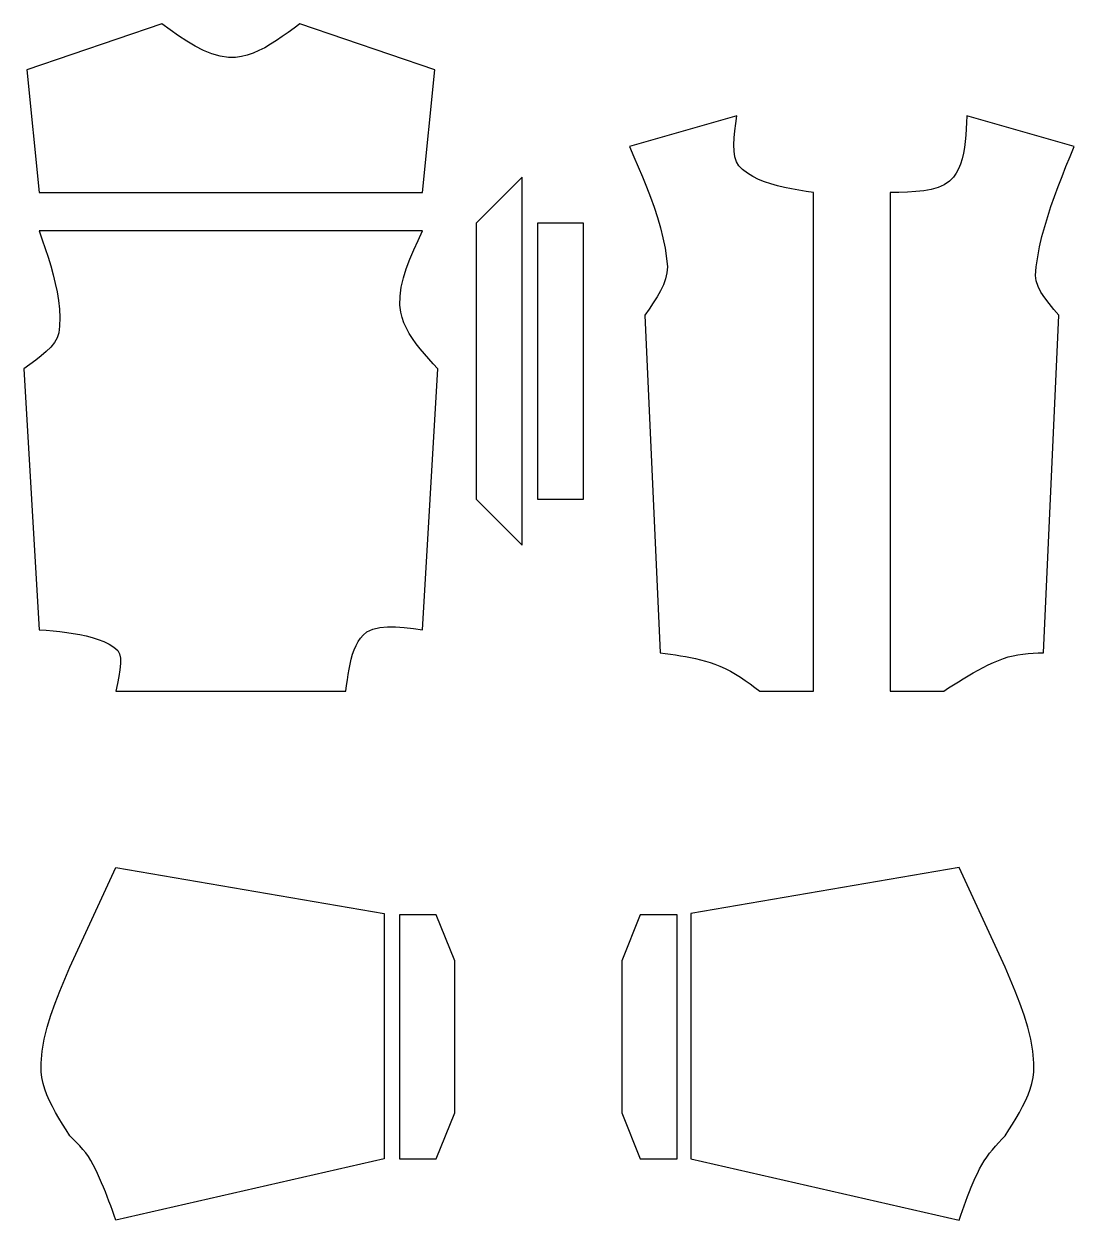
# Model space of a CAD drawing. Extents: x -0.86 to 3.52, y -2.37 to 2.62.
import ezdxf

# ---------------------------------------------------------------- set-up
doc = ezdxf.new("R2010")
doc.units = 0

msp = doc.modelspace()

# ---------------------------------------------------------------- linework, layer by layer
at = {"layer": '1', "color": 7, "linetype": 'CONTINUOUS'}
for p, q in [((2.112, 2.24), (1.664, 2.112)), ((2.432, -0.16), (2.432, 1.92)), ((1.728, 1.408), (1.792, 0)), ((2.208, -0.16), (2.432, -0.16))]:
    msp.add_line(p, q, dxfattribs=at)
at = {"layer": '1', "linetype": 'CONTINUOUS'}
for points in [[(2.432, 1.92, 0), (2.401265, 1.924902, 0), (2.370722, 1.929995, 0), (2.340562, 1.935471, 0), (2.310975, 1.94152, 0), (2.282153, 1.948335, 0), (2.254287, 1.956106, 0), (2.22757, 1.965024, 0), (2.202191, 1.975282, 0), (2.178342, 1.987069, 0), (2.156215, 2.000578, 0), (2.136, 2.016, 0), (2.12, 2.032, 0), (2.110141, 2.049141, 0), (2.103826, 2.069826, 0), (2.100548, 2.093548, 0), (2.099801, 2.119801, 0), (2.101079, 2.148079, 0), (2.103876, 2.177876, 0), (2.107685, 2.208685, 0), (2.112, 2.24, 0)], [(1.664, 2.112, 0), (1.682386, 2.069916, 0), (1.700558, 2.027813, 0), (1.718303, 1.98567, 0), (1.735406, 1.94347, 0), (1.751653, 1.901192, 0), (1.766832, 1.858816, 0), (1.780727, 1.816324, 0), (1.793125, 1.773696, 0), (1.803813, 1.730912, 0), (1.812576, 1.687953, 0), (1.8192, 1.6448, 0), (1.8224, 1.6096, 0), (1.820505, 1.5853, 0), (1.814647, 1.560641, 0), (1.805394, 1.535672, 0), (1.793311, 1.510446, 0), (1.778964, 1.485015, 0), (1.762919, 1.459429, 0), (1.745743, 1.43374, 0), (1.728, 1.408, 0)], [(1.792, 0, 0), (1.813313, -0.003031, 0), (1.8346, -0.006128, 0), (1.855836, -0.009359, 0), (1.876994, -0.012789, 0), (1.898051, -0.016486, 0), (1.918979, -0.020517, 0), (1.939753, -0.024947, 0), (1.960348, -0.029844, 0), (1.980738, -0.035274, 0), (2.000897, -0.041304, 0), (2.0208, -0.048, 0), (2.0416, -0.056, 0), (2.063587, -0.065913, 0), (2.0851, -0.077061, 0), (2.106205, -0.089267, 0), (2.126971, -0.102355, 0), (2.147466, -0.116149, 0), (2.167757, -0.130472, 0), (2.187912, -0.145148, 0), (2.208, -0.16, 0)]]:
    msp.add_polyline3d(points, dxfattribs=at)
at = {"layer": '10', "color": 7, "linetype": 'CONTINUOUS'}
for p, q in [((1.216, 1.984), (1.024, 1.792)), ((1.216, 1.792), (1.216, 1.984)), ((1.024, 1.792), (1.024, 0.64)), ((1.216, 1.408), (1.216, 1.792)), ((1.216, 1.024), (1.216, 1.408)), ((1.216, 0.64), (1.216, 1.024)), ((1.024, 0.64), (1.216, 0.448)), ((1.216, 0.448), (1.216, 0.64))]:
    msp.add_line(p, q, dxfattribs=at)
at = {"layer": '2', "color": 7, "linetype": 'CONTINUOUS'}
for p, q in [((3.52, 2.112), (3.072, 2.24)), ((2.752, 1.92), (2.752, -0.16)), ((3.392, 0), (3.456, 1.408)), ((2.752, -0.16), (2.976, -0.16))]:
    msp.add_line(p, q, dxfattribs=at)
at = {"layer": '2', "linetype": 'CONTINUOUS'}
for points in [[(3.072, 2.24, 0), (3.070735, 2.212902, 0), (3.069278, 2.185995, 0), (3.067438, 2.159471, 0), (3.065025, 2.13352, 0), (3.061847, 2.108335, 0), (3.057713, 2.084106, 0), (3.05243, 2.061024, 0), (3.045809, 2.039282, 0), (3.037658, 2.019069, 0), (3.027785, 2.000578, 0), (3.016, 1.984, 0), (3, 1.968, 0), (2.977859, 1.953141, 0), (2.952174, 1.941826, 0), (2.923452, 1.933548, 0), (2.892199, 1.927801, 0), (2.858921, 1.924079, 0), (2.824124, 1.921876, 0), (2.788315, 1.920685, 0), (2.752, 1.92, 0)], [(3.456, 1.408, 0), (3.435349, 1.432381, 0), (3.415537, 1.456686, 0), (3.397402, 1.480839, 0), (3.381783, 1.504763, 0), (3.369517, 1.528382, 0), (3.361443, 1.551619, 0), (3.3584, 1.5744, 0), (3.3616, 1.6096, 0), (3.368038, 1.652081, 0), (3.37624, 1.694402, 0), (3.386046, 1.736578, 0), (3.397295, 1.778622, 0), (3.409827, 1.820549, 0), (3.423481, 1.862374, 0), (3.438098, 1.904112, 0), (3.453516, 1.945777, 0), (3.469576, 1.987384, 0), (3.486117, 2.028947, 0), (3.502978, 2.070481, 0), (3.52, 2.112, 0)], [(2.976, -0.16, 0), (2.996287, -0.147031, 0), (3.0166, -0.134128, 0), (3.036964, -0.121359, 0), (3.057406, -0.108789, 0), (3.077949, -0.096486, 0), (3.098621, -0.084517, 0), (3.119447, -0.072947, 0), (3.140452, -0.061844, 0), (3.161662, -0.051274, 0), (3.183103, -0.041304, 0), (3.2048, -0.032, 0), (3.2256, -0.024, 0), (3.245213, -0.017913, 0), (3.2653, -0.013061, 0), (3.285795, -0.009267, 0), (3.306629, -0.006355, 0), (3.327734, -0.004149, 0), (3.349043, -0.002472, 0), (3.370488, -0.001148, 0), (3.392, 0, 0)]]:
    msp.add_polyline3d(points, dxfattribs=at)
at = {"layer": '3', "color": 7, "linetype": 'CONTINUOUS'}
for p, q in [((0.8, 1.76), (-0.8, 1.76)), ((-0.864, 1.184), (-0.8, 0.096)), ((0.8, 0.096), (0.864, 1.184)), ((-0.48, -0.16), (0.48, -0.16))]:
    msp.add_line(p, q, dxfattribs=at)
at = {"layer": '3', "linetype": 'CONTINUOUS'}
for points in [[(-0.8, 1.76, 0), (-0.78742, 1.723386, 0), (-0.775084, 1.686799, 0), (-0.763236, 1.650267, 0), (-0.752117, 1.613815, 0), (-0.741973, 1.577472, 0), (-0.733046, 1.541264, 0), (-0.725581, 1.505218, 0), (-0.71982, 1.469362, 0), (-0.716007, 1.433722, 0), (-0.714386, 1.398326, 0), (-0.7152, 1.3632, 0), (-0.7184, 1.3344, 0), (-0.725321, 1.314347, 0), (-0.736754, 1.294795, 0), (-0.752054, 1.275673, 0), (-0.770576, 1.256908, 0), (-0.791676, 1.238431, 0), (-0.81471, 1.220168, 0), (-0.839033, 1.202048, 0), (-0.864, 1.184, 0)], [(0.864, 1.184, 0), (0.84502, 1.204986, 0), (0.826284, 1.225999, 0), (0.808036, 1.247067, 0), (0.790517, 1.268215, 0), (0.773973, 1.289472, 0), (0.758646, 1.310864, 0), (0.744781, 1.332418, 0), (0.73262, 1.354162, 0), (0.722407, 1.376122, 0), (0.714386, 1.398326, 0), (0.7088, 1.4208, 0), (0.7056, 1.4496, 0), (0.706121, 1.487147, 0), (0.711154, 1.525195, 0), (0.720054, 1.563673, 0), (0.732176, 1.602508, 0), (0.746876, 1.641631, 0), (0.76351, 1.680968, 0), (0.781433, 1.720448, 0), (0.8, 1.76, 0)], [(0.48, -0.16, 0), (0.483065, -0.136865, 0), (0.486253, -0.113883, 0), (0.489688, -0.09121, 0), (0.493492, -0.068998, 0), (0.497789, -0.047402, 0), (0.502701, -0.026576, 0), (0.508352, -0.006673, 0), (0.514865, 0.012152, 0), (0.522363, 0.029746, 0), (0.53097, 0.045955, 0), (0.540808, 0.060624, 0), (0.552, 0.0736, 0), (0.568, 0.0864, 0), (0.592773, 0.098234, 0), (0.621409, 0.105239, 0), (0.653264, 0.10822, 0), (0.687694, 0.107982, 0), (0.724057, 0.105329, 0), (0.761706, 0.101067, 0), (0.8, 0.096, 0)], [(-0.8, 0.096, 0), (-0.771065, 0.093535, 0), (-0.742253, 0.090917, 0), (-0.713688, 0.08799, 0), (-0.685492, 0.084602, 0), (-0.657789, 0.080598, 0), (-0.630701, 0.075824, 0), (-0.604352, 0.070127, 0), (-0.578865, 0.063352, 0), (-0.554363, 0.055346, 0), (-0.53097, 0.045955, 0), (-0.508808, 0.035024, 0), (-0.488, 0.0224, 0), (-0.472, 0.0096, 0), (-0.464773, -0.004166, 0), (-0.461409, -0.022761, 0), (-0.461264, -0.04538, 0), (-0.463694, -0.071218, 0), (-0.468057, -0.099471, 0), (-0.473706, -0.129333, 0), (-0.48, -0.16, 0)]]:
    msp.add_polyline3d(points, dxfattribs=at)
at = {"layer": '4', "color": 7, "linetype": 'CONTINUOUS'}
for p, q in [((-0.672, -1.312), (-0.48, -0.896)), ((-0.48, -0.896), (0.64, -1.088)), ((0.64, -1.088), (0.64, -2.112)), ((0.64, -2.112), (-0.48, -2.368))]:
    msp.add_line(p, q, dxfattribs=at)
at = {"layer": '4', "linetype": 'CONTINUOUS'}
for points in [[(-0.672, -2.016, 0), (-0.6875, -1.991709, 0), (-0.70277, -1.967418, 0), (-0.717581, -1.943127, 0), (-0.731703, -1.918836, 0), (-0.744908, -1.894545, 0), (-0.756964, -1.870255, 0), (-0.767644, -1.845964, 0), (-0.776717, -1.821673, 0), (-0.783953, -1.797382, 0), (-0.789124, -1.773091, 0), (-0.792, -1.7488, 0), (-0.792, -1.7136, 0), (-0.787631, -1.6634, 0), (-0.779009, -1.6132, 0), (-0.766743, -1.563, 0), (-0.751439, -1.5128, 0), (-0.733705, -1.4626, 0), (-0.714149, -1.4124, 0), (-0.693378, -1.3622, 0), (-0.672, -1.312, 0)], [(-0.48, -2.368, 0), (-0.487119, -2.348289, 0), (-0.494272, -2.328597, 0), (-0.501494, -2.308942, 0), (-0.508818, -2.289343, 0), (-0.516278, -2.269819, 0), (-0.52391, -2.250387, 0), (-0.531746, -2.231068, 0), (-0.539822, -2.211879, 0), (-0.548171, -2.192839, 0), (-0.556828, -2.173967, 0), (-0.565826, -2.155281, 0), (-0.5752, -2.1368, 0), (-0.5848, -2.1192, 0), (-0.594935, -2.10319, 0), (-0.606141, -2.087765, 0), (-0.618241, -2.072828, 0), (-0.631056, -2.05828, 0), (-0.644406, -2.044024, 0), (-0.658114, -2.029963, 0), (-0.672, -2.016, 0)]]:
    msp.add_polyline3d(points, dxfattribs=at)
at = {"layer": '5', "color": 7, "linetype": 'CONTINUOUS'}
for p, q in [((3.04, -0.896), (1.92, -1.088)), ((3.232, -1.312), (3.04, -0.896)), ((1.92, -1.088), (1.92, -2.112)), ((1.92, -2.112), (3.04, -2.368))]:
    msp.add_line(p, q, dxfattribs=at)
at = {"layer": '5', "linetype": 'CONTINUOUS'}
for points in [[(3.232, -2.016, 0), (3.2475, -1.991709, 0), (3.26277, -1.967418, 0), (3.277581, -1.943127, 0), (3.291703, -1.918836, 0), (3.304908, -1.894545, 0), (3.316964, -1.870255, 0), (3.327644, -1.845964, 0), (3.336717, -1.821673, 0), (3.343953, -1.797382, 0), (3.349124, -1.773091, 0), (3.352, -1.7488, 0), (3.352, -1.7136, 0), (3.347631, -1.6634, 0), (3.339009, -1.6132, 0), (3.326743, -1.563, 0), (3.311439, -1.5128, 0), (3.293705, -1.4626, 0), (3.274149, -1.4124, 0), (3.253378, -1.3622, 0), (3.232, -1.312, 0)], [(3.04, -2.368, 0), (3.046871, -2.348085, 0), (3.053787, -2.328194, 0), (3.060794, -2.308354, 0), (3.067938, -2.288588, 0), (3.075264, -2.268921, 0), (3.082818, -2.249378, 0), (3.090645, -2.229985, 0), (3.098792, -2.210766, 0), (3.107303, -2.191745, 0), (3.116223, -2.172948, 0), (3.1256, -2.1544, 0), (3.1352, -2.1368, 0), (3.14519, -2.120549, 0), (3.156023, -2.104758, 0), (3.167581, -2.089362, 0), (3.179741, -2.074295, 0), (3.192384, -2.059491, 0), (3.205388, -2.044884, 0), (3.218634, -2.030409, 0), (3.232, -2.016, 0)]]:
    msp.add_polyline3d(points, dxfattribs=at)
at = {"layer": '6', "color": 7, "linetype": 'CONTINUOUS'}
for p, q in [((-0.288, 2.624), (-0.8512, 2.432)), ((0.8512, 2.432), (0.288, 2.624)), ((-0.8512, 2.432), (-0.8, 1.92)), ((0.8, 1.92), (0.8512, 2.432)), ((-0.8, 1.92), (0.8, 1.92))]:
    msp.add_line(p, q, dxfattribs=at)
at = {"layer": '6', "linetype": 'CONTINUOUS'}
msp.add_polyline3d([(0.288, 2.624, 0), (0.263564, 2.605917, 0), (0.239127, 2.588102, 0), (0.214691, 2.570822, 0), (0.190255, 2.554346, 0), (0.165818, 2.538941, 0), (0.141382, 2.524875, 0), (0.116945, 2.512416, 0), (0.092509, 2.501831, 0), (0.068073, 2.493388, 0), (0.043636, 2.487355, 0), (0.0192, 2.484, 0), (-0.0096, 2.484, 0), (-0.0444, 2.489098, 0), (-0.0792, 2.499156, 0), (-0.114, 2.513467, 0), (-0.1488, 2.531321, 0), (-0.1836, 2.55201, 0), (-0.2184, 2.574826, 0), (-0.2532, 2.599059, 0), (-0.288, 2.624, 0)], dxfattribs=at)
at = {"layer": '7', "color": 7, "linetype": 'CONTINUOUS'}
for p, q in [((1.7088, -1.0944), (1.632, -1.2864)), ((1.8624, -1.0944), (1.7088, -1.0944)), ((1.8624, -2.112), (1.8624, -1.0944)), ((1.632, -1.2864), (1.632, -1.92)), ((1.632, -1.92), (1.7088, -2.112)), ((1.7088, -2.112), (1.8624, -2.112))]:
    msp.add_line(p, q, dxfattribs=at)
at = {"layer": '8', "color": 7, "linetype": 'CONTINUOUS'}
for p, q in [((0.704, -1.0944), (0.704, -2.112)), ((0.8576, -1.0944), (0.704, -1.0944)), ((0.9344, -1.2864), (0.8576, -1.0944)), ((0.9344, -1.92), (0.9344, -1.2864)), ((0.8576, -2.112), (0.9344, -1.92)), ((0.704, -2.112), (0.8576, -2.112))]:
    msp.add_line(p, q, dxfattribs=at)
at = {"layer": '9', "color": 7, "linetype": 'CONTINUOUS'}
for p, q in [((1.28, 1.792), (1.28, 0.64)), ((1.472, 1.792), (1.28, 1.792)), ((1.472, 1.408), (1.472, 1.792)), ((1.472, 1.024), (1.472, 1.408)), ((1.472, 0.64), (1.472, 1.024)), ((1.28, 0.64), (1.472, 0.64))]:
    msp.add_line(p, q, dxfattribs=at)

doc.saveas('drawing.dxf')
